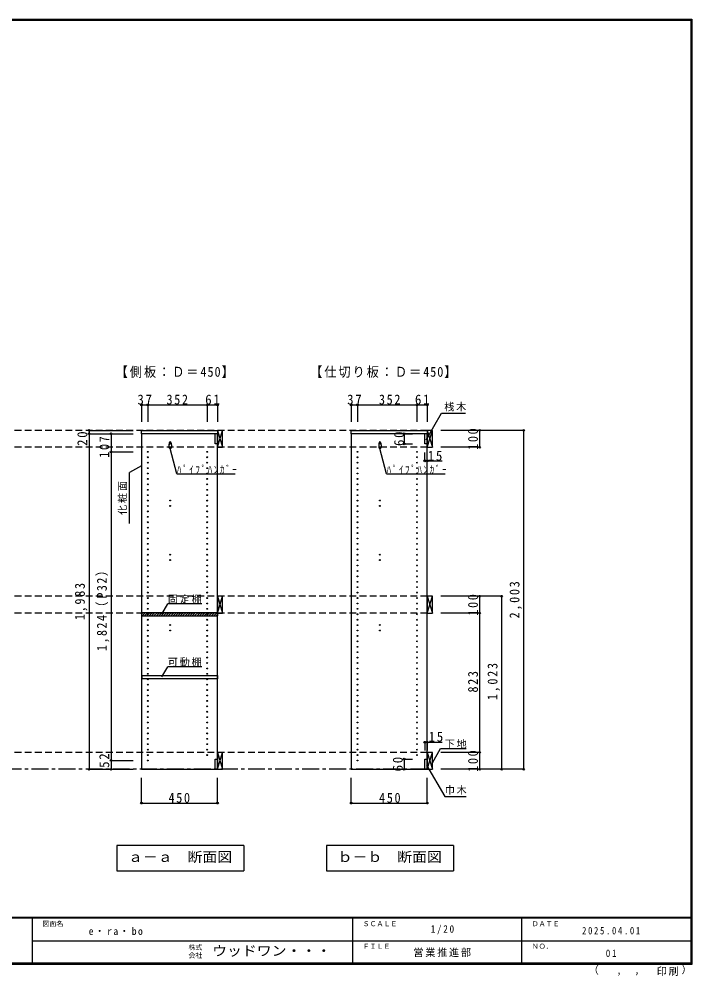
# Model space of a CAD drawing. Units: millimetres at full size, sheet at 1:20. Extents: x -3922 to 3878, y -2932 to 2722.
# Drawn here: x -100 to 3878, y -2932 to 2722 of the extents above; entities that cross this region are included whole.
import ezdxf
from ezdxf.enums import TextEntityAlignment as Align

# ---------------------------------------------------------------- set-up
doc = ezdxf.new("R2010")
doc.units = ezdxf.units.MM
doc.header["$LTSCALE"] = 20
doc.header["$PDMODE"] = 32
doc.header["$PDSIZE"] = 10
doc.linetypes.add('CHAIN1', pattern=[8, 5, -1, 1, -1])
doc.linetypes.add('DASHED2', pattern=[3, 2, -1])
for name, color, linetype in [('0-2_本体', 2, 'Continuous'), ('0-3_固定棚', 3, 'Continuous'), ('0-4_可動棚', 3, 'Continuous'), ('0-5', 4, 'Continuous'), ('0-6_ﾊﾟｲﾌﾟﾊﾝｶﾞｰ', 4, 'Continuous'), ('0-7_桟木・巾木', 2, 'Continuous'), ('0-8_引き出し', 3, 'Continuous'), ('0-A_文字', 7, 'Continuous'), ('0-B_寸法', 4, 'Continuous'), ('0-C_ハッチ', 4, 'Continuous'), ('F-1_枠', 6, 'Continuous'), ('F-A_文字', 7, 'Continuous')]:
    doc.layers.add(name, color=color, linetype=linetype)
doc.styles.add('ＭＳ ゴシック', font='')
doc.styles.get('ＭＳ ゴシック').set_extended_font_data('MS Gothic')

msp = doc.modelspace()

# ---------------------------------------------------------------- linework, layer by layer
at = {"layer": '0-2_本体'}
for p, q in [((623.47, 271.73), (623.47, 291.73)), ((623.47, 291.73), (1073.47, 291.73)), ((1073.47, 291.73), (1073.47, 271.73)), ((1863.47, 271.73), (1863.47, 291.73)), ((1863.47, 291.73), (2313.47, 291.73)), ((2313.47, 291.73), (2313.47, 271.73)), ((1073.47, 271.73), (623.47, 271.73)), ((2313.47, 271.73), (1863.47, 271.73))]:
    msp.add_line(p, q, dxfattribs=at)
at = {"layer": '0-3_固定棚', "color": 2}
for p, q in [((623.47, -785.27), (623.47, -805.27)), ((623.47, -785.27), (1073.47, -785.27)), ((1073.47, -785.27), (1073.47, -805.27)), ((623.47, -805.27), (1073.47, -805.27))]:
    msp.add_line(p, q, dxfattribs=at)
at = {"layer": '0-4_可動棚', "color": 2}
msp.add_lwpolyline([(628.47, -1156.77), (1073.47, -1156.77), (1073.47, -1176.77), (628.47, -1176.77)], close=True, dxfattribs=at)
at = {"layer": '0-5', "color": 3}
for p, q in [((623.47, 271.73), (623.47, -1711.27)), ((1073.47, 271.73), (623.47, 271.73)), ((1073.47, -1711.27), (1073.47, 271.73)), ((1863.47, 271.73), (1863.47, -1711.27)), ((2313.47, 271.73), (1863.47, 271.73)), ((2313.47, -1711.27), (2313.47, 271.73)), ((623.47, -1711.27), (1073.47, -1711.27)), ((1863.47, -1711.27), (2313.47, -1711.27))]:
    msp.add_line(p, q, dxfattribs=at)
at = {"layer": '0-5'}
for centre in [(793.47, 218.23), (793.47, 186.23), (2033.47, 218.23), (2033.47, 186.23), (660.47, 164.73), (660.47, 132.73), (1012.47, 164.73), (1012.47, 132.73), (1900.47, 164.73), (1900.47, 132.73), (2252.47, 164.73), (2252.47, 132.73), (660.47, 100.73), (660.47, 68.73), (1012.47, 100.73), (1012.47, 68.73), (1900.47, 100.73), (1900.47, 68.73), (2252.47, 100.73), (2252.47, 68.73), (660.47, 36.73), (660.47, 4.73), (1012.47, 36.73), (1012.47, 4.73), (1900.47, 36.73), (1900.47, 4.73), (2252.47, 36.73), (2252.47, 4.73), (660.47, -27.27), (1012.47, -27.27), (1900.47, -27.27), (2252.47, -27.27), (660.47, -59.27), (660.47, -91.27), (1012.47, -59.27), (1012.47, -91.27), (1900.47, -59.27), (1900.47, -91.27), (2252.47, -59.27), (2252.47, -91.27), (660.47, -123.27), (660.47, -155.27), (793.47, -122.77), (793.47, -154.77), (1012.47, -123.27), (1012.47, -155.27), (1900.47, -123.27), (1900.47, -155.27), (2033.47, -122.77), (2033.47, -154.77), (2252.47, -123.27), (2252.47, -155.27), (660.47, -187.27), (660.47, -219.27), (1012.47, -187.27), (1012.47, -219.27), (1900.47, -187.27), (1900.47, -219.27), (2252.47, -187.27), (2252.47, -219.27), (660.47, -251.27), (660.47, -283.27), (1012.47, -251.27), (1012.47, -283.27), (1900.47, -251.27), (1900.47, -283.27), (2252.47, -251.27), (2252.47, -283.27), (660.47, -315.27), (1012.47, -315.27), (1900.47, -315.27), (2252.47, -315.27), (660.47, -347.27), (660.47, -379.27), (1012.47, -347.27), (1012.47, -379.27), (1900.47, -347.27), (1900.47, -379.27), (2252.47, -347.27), (2252.47, -379.27), (660.47, -411.27), (660.47, -443.27), (793.47, -442.77), (1012.47, -411.27), (1012.47, -443.27), (1900.47, -411.27), (1900.47, -443.27), (2033.47, -442.77), (2252.47, -411.27), (2252.47, -443.27), (660.47, -475.27), (660.47, -507.27), (793.47, -474.77), (1012.47, -475.27), (1012.47, -507.27), (1900.47, -475.27), (1900.47, -507.27), (2033.47, -474.77), (2252.47, -475.27), (2252.47, -507.27), (660.47, -539.27), (1012.47, -539.27), (1900.47, -539.27), (2252.47, -539.27), (660.47, -571.27), (660.47, -603.27), (1012.47, -571.27), (1012.47, -603.27), (1900.47, -571.27), (1900.47, -603.27), (2252.47, -571.27), (2252.47, -603.27), (660.47, -635.27), (660.47, -667.27), (1012.47, -635.27), (1012.47, -667.27), (1900.47, -635.27), (1900.47, -667.27), (2252.47, -635.27), (2252.47, -667.27), (660.47, -699.27), (660.47, -731.27), (1012.47, -699.27), (1012.47, -731.27), (1900.47, -699.27), (1900.47, -731.27), (2252.47, -699.27), (2252.47, -731.27), (660.47, -763.27), (1012.47, -763.27), (1900.47, -763.27), (2252.47, -763.27), (660.47, -795.27), (660.47, -827.27), (1012.47, -795.27), (1012.47, -827.27), (1900.47, -795.27), (1900.47, -827.27), (2252.47, -795.27), (2252.47, -827.27), (660.47, -859.27), (660.47, -891.27), (793.47, -858.77), (793.47, -890.77), (1012.47, -859.27), (1012.47, -891.27), (1900.47, -859.27), (1900.47, -891.27), (2033.47, -858.77), (2033.47, -890.77), (2252.47, -859.27), (2252.47, -891.27), (660.47, -923.27), (660.47, -955.27), (1012.47, -923.27), (1012.47, -955.27), (1900.47, -923.27), (1900.47, -955.27), (2252.47, -923.27), (2252.47, -955.27), (660.47, -987.27), (660.47, -1019.27), (1012.47, -987.27), (1012.47, -1019.27), (1900.47, -987.27), (1900.47, -1019.27), (2252.47, -987.27), (2252.47, -1019.27), (660.47, -1051.27), (1012.47, -1051.27), (1900.47, -1051.27), (2252.47, -1051.27), (660.47, -1083.27), (660.47, -1115.27), (1012.47, -1083.27), (1012.47, -1115.27), (1900.47, -1083.27), (1900.47, -1115.27), (2252.47, -1083.27), (2252.47, -1115.27), (660.47, -1147.27), (660.47, -1179.27), (1012.47, -1147.27), (1012.47, -1179.27), (1900.47, -1147.27), (1900.47, -1179.27), (2252.47, -1147.27), (2252.47, -1179.27), (660.47, -1211.27), (660.47, -1243.27), (1012.47, -1211.27), (1012.47, -1243.27), (1900.47, -1211.27), (1900.47, -1243.27), (2252.47, -1211.27), (2252.47, -1243.27), (660.47, -1275.27), (1012.47, -1275.27), (1900.47, -1275.27), (2252.47, -1275.27), (660.47, -1307.27), (660.47, -1339.27), (1012.47, -1307.27), (1012.47, -1339.27), (1900.47, -1307.27), (1900.47, -1339.27), (2252.47, -1307.27), (2252.47, -1339.27), (660.47, -1371.27), (660.47, -1403.27), (1012.47, -1371.27), (1012.47, -1403.27), (1900.47, -1371.27), (1900.47, -1403.27), (2252.47, -1371.27), (2252.47, -1403.27), (660.47, -1435.27), (660.47, -1467.27), (1012.47, -1435.27), (1012.47, -1467.27), (1900.47, -1435.27), (1900.47, -1467.27), (2252.47, -1435.27), (2252.47, -1467.27), (660.47, -1499.27), (1012.47, -1499.27), (1900.47, -1499.27), (2252.47, -1499.27), (660.47, -1531.27), (660.47, -1563.27), (1012.47, -1531.27), (1012.47, -1563.27), (1900.47, -1531.27), (1900.47, -1563.27), (2252.47, -1531.27), (2252.47, -1563.27), (660.47, -1595.27), (660.47, -1627.27), (1012.47, -1595.27), (1012.47, -1627.27), (1900.47, -1595.27), (1900.47, -1627.27), (2252.47, -1595.27), (2252.47, -1627.27), (660.47, -1659.27), (1900.47, -1659.27)]:
    msp.add_circle(centre, 2.5, dxfattribs=at)
at = {"layer": '0-6_ﾊﾟｲﾌﾟﾊﾝｶﾞｰ', "color": 2}
for p, q in [((785.97, 206.23), (785.97, 191.23)), ((800.97, 206.23), (800.97, 191.23)), ((2025.97, 206.23), (2025.97, 191.23)), ((2040.97, 206.23), (2040.97, 191.23))]:
    msp.add_line(p, q, dxfattribs=at)
at = {"layer": '0-6_ﾊﾟｲﾌﾟﾊﾝｶﾞｰ', "color": 7}
for centre, radius, start, end in [((832.07, 204.72), 46.13, 162.96035, 178.115), ((793.47, 218.23), 5.5, 0, 180), ((754.86, 204.72), 46.13, 1.885, 17.03965), ((2072.07, 204.72), 46.13, 162.96035, 178.115), ((2033.47, 218.23), 5.5, 0, 180), ((1994.86, 204.72), 46.13, 1.885, 17.03965)]:
    msp.add_arc(centre, radius, start, end, dxfattribs=at)
at = {"layer": '0-6_ﾊﾟｲﾌﾟﾊﾝｶﾞｰ', "color": 2}
for centre, start, end in [((793.47, 206.23), 0, 180), ((793.47, 191.23), 180, 0), ((2033.47, 206.23), 0, 180), ((2033.47, 191.23), 180, 0)]:
    msp.add_arc(centre, 7.5, start, end, dxfattribs=at)
at = {"layer": '0-7_桟木・巾木'}
for p, q in [((1073.47, 271.73), (1058.47, 271.73)), ((1058.47, 211.73), (1058.47, 271.73)), ((1073.47, 271.73), (1073.47, 230.73)), ((2313.47, 271.73), (2298.47, 271.73)), ((2298.47, 211.73), (2298.47, 271.73)), ((2313.47, 271.73), (2313.47, 230.73)), ((1058.47, -1651.27), (1073.47, -1651.27)), ((1073.47, -1651.27), (1073.47, -1711.27)), ((2298.47, -1651.27), (2313.47, -1651.27)), ((2313.47, -1651.27), (2313.47, -1711.27))]:
    msp.add_line(p, q, dxfattribs=at)
for points in [[(1073.47, 211.73), (1061.97, 211.73), (1058.47, 211.73)], [(2313.47, 211.73), (2301.97, 211.73), (2298.47, 211.73)], [(1073.47, -1711.27), (1058.47, -1711.27), (1058.47, -1651.27)], [(2313.47, -1711.27), (2298.47, -1711.27), (2298.47, -1651.27)]]:
    msp.add_lwpolyline(points, dxfattribs=at)
at = {"layer": '0-8_引き出し'}
for p, q in [((1073.47, 291.73), (1073.47, 191.73)), ((1103.47, 291.73), (1073.47, 291.73)), ((1103.47, 191.73), (1103.47, 291.73)), ((2313.47, 291.73), (2313.47, 191.73)), ((2343.47, 291.73), (2313.47, 291.73)), ((2343.47, 191.73), (2343.47, 291.73)), ((1073.47, 191.73), (1103.47, 191.73)), ((2313.47, 191.73), (2343.47, 191.73)), ((2313.47, -688.27), (2313.47, -788.27)), ((2343.47, -688.27), (2313.47, -688.27)), ((2343.47, -788.27), (2343.47, -688.27)), ((2313.47, -788.27), (2343.47, -788.27)), ((1073.47, -1611.27), (1073.47, -1711.27)), ((1103.47, -1611.27), (1073.47, -1611.27)), ((1103.47, -1711.27), (1103.47, -1611.27)), ((2313.47, -1611.27), (2313.47, -1711.27)), ((2343.47, -1611.27), (2313.47, -1611.27)), ((2343.47, -1711.27), (2343.47, -1611.27)), ((1073.47, -1711.27), (1103.47, -1711.27)), ((2313.47, -1711.27), (2343.47, -1711.27))]:
    msp.add_line(p, q, dxfattribs=at)
at = {"layer": '0-8_引き出し', "color": 7}
for p, q in [((1073.47, 191.73), (1103.47, 291.73)), ((1073.47, 291.73), (1103.47, 191.73)), ((2313.47, 191.73), (2343.47, 291.73)), ((2313.47, 291.73), (2343.47, 191.73)), ((1073.47, -688.27), (1103.47, -788.27)), ((1073.47, -788.27), (1103.47, -688.27)), ((2313.47, -788.27), (2343.47, -688.27)), ((2313.47, -688.27), (2343.47, -788.27)), ((1073.47, -1711.27), (1103.47, -1611.27)), ((1073.47, -1611.27), (1103.47, -1711.27)), ((2313.47, -1711.27), (2343.47, -1611.27)), ((2313.47, -1611.27), (2343.47, -1711.27))]:
    msp.add_line(p, q, dxfattribs=at)
at = {"layer": '0-8_引き出し'}
msp.add_lwpolyline([(1103.47, -788.27), (1103.47, -688.27), (1073.47, -688.27), (1073.47, -788.27)], close=True, dxfattribs=at)
at = {"layer": '0-A_文字'}
for p, q in [((2306.8, 236.27), (2397.67, 393.67)), ((2397.67, 393.67), (2539.9, 393.67)), ((833.21, 35.43), (793.47, 183.73)), ((2073.21, 35.43), (2033.47, 183.73)), ((623.47, 82.66), (553.47, 42.25)), ((553.47, -257.75), (553.47, 42.25)), ((833.21, 35.43), (1178.21, 35.43)), ((2073.21, 35.43), (2418.21, 35.43)), ((744.34, -794.33), (779.36, -733.68)), ((979.36, -733.68), (779.36, -733.68)), ((744.34, -1165.83), (779.36, -1105.18)), ((979.36, -1105.18), (779.36, -1105.18)), ((2343.47, -1672.95), (2392.24, -1588.48)), ((2392.24, -1588.48), (2542.77, -1588.48)), ((1228.47, -2161.27), (1228.47, -2311.27)), ((2468.47, -2161.27), (2468.47, -2311.27)), ((478.47, -2311.27), (1228.47, -2311.27)), ((1718.47, -2311.27), (2468.47, -2311.27))]:
    msp.add_line(p, q, dxfattribs=at)
at = {"layer": '0-A_文字', "linetype": 'CHAIN1'}
msp.add_line((2313.47, -1711.27), (-2526.53, -1711.27), dxfattribs=at)
at = {"layer": '0-A_文字'}
for points in [[(2309.66, -1687.54), (2416.74, -1873.01), (2542.77, -1873.01)], [(1228.47, -2161.27), (478.47, -2161.27), (478.47, -2311.27)], [(2468.47, -2161.27), (1718.47, -2161.27), (1718.47, -2311.27)]]:
    msp.add_lwpolyline(points, dxfattribs=at)
at = {"layer": '0-B_寸法'}
for p, q in [((623.47, 442.73), (623.47, 342.73)), ((623.47, 442.73), (1073.47, 442.73)), ((660.47, 442.73), (660.47, 342.73)), ((1012.47, 442.73), (1012.47, 342.73)), ((1073.47, 442.73), (1073.47, 342.73)), ((1863.47, 442.73), (1863.47, 342.73)), ((1863.47, 442.73), (2313.47, 442.73)), ((1900.47, 442.73), (1900.47, 342.73)), ((2252.47, 442.73), (2252.47, 342.73)), ((2313.47, 442.73), (2313.47, 342.73)), ((313.47, 291.73), (313.47, 271.73)), ((313.47, 291.73), (573.47, 291.73)), ((2623.47, 291.73), (2393.47, 291.73)), ((2883.47, 291.73), (2393.47, 291.73)), ((2623.47, 191.73), (2623.47, 291.73)), ((2883.47, -1711.27), (2883.47, 291.73)), ((313.47, 271.73), (573.47, 271.73)), ((313.47, 271.73), (313.47, -1711.27)), ((443.47, 271.73), (573.47, 271.73)), ((443.47, 271.73), (443.47, 164.73)), ((2176.47, 271.73), (2176.47, 211.73)), ((2176.47, 271.73), (2226.47, 271.73)), ((2176.47, 211.73), (2226.47, 211.73)), ((2623.47, 191.73), (2393.47, 191.73)), ((443.47, 164.73), (573.47, 164.73)), ((443.47, 164.73), (443.47, -1659.27)), ((2298.47, 111.73), (2298.47, 161.73)), ((2313.47, 111.73), (2313.47, 161.73)), ((2298.47, 111.73), (2402.42, 111.73)), ((2623.47, -688.27), (2393.47, -688.27)), ((2623.47, -788.27), (2623.47, -688.27)), ((2753.47, -688.27), (2623.47, -688.27)), ((2753.47, -1711.27), (2753.47, -688.27)), ((2623.47, -788.27), (2393.47, -788.27)), ((2623.47, -1611.27), (2623.47, -788.27)), ((2298.47, -1551.27), (2298.47, -1601.27)), ((2298.47, -1551.27), (2401.93, -1551.27)), ((2313.47, -1551.27), (2313.47, -1601.27)), ((2623.47, -1611.27), (2393.47, -1611.27)), ((2623.47, -1711.27), (2623.47, -1611.27)), ((443.47, -1659.27), (573.47, -1659.27)), ((443.47, -1659.27), (443.47, -1711.27)), ((2176.47, -1651.27), (2176.47, -1711.27)), ((2176.47, -1651.27), (2226.47, -1651.27)), ((313.47, -1711.27), (573.47, -1711.27)), ((443.47, -1711.27), (573.47, -1711.27)), ((2176.47, -1711.27), (2226.47, -1711.27)), ((2623.47, -1711.27), (2393.47, -1711.27)), ((2883.47, -1711.27), (2393.47, -1711.27)), ((2753.47, -1711.27), (2623.47, -1711.27)), ((623.47, -1911.27), (623.47, -1761.27)), ((1073.47, -1911.27), (1073.47, -1761.27)), ((1863.47, -1911.27), (1863.47, -1761.27)), ((2313.47, -1911.27), (2313.47, -1761.27)), ((623.47, -1911.27), (1073.47, -1911.27)), ((1863.47, -1911.27), (2313.47, -1911.27))]:
    msp.add_line(p, q, dxfattribs=at)
at = {"layer": '0-B_寸法', "linetype": 'DASHED2'}
for p, q in [((2313.47, 291.73), (-2526.53, 291.73)), ((2313.47, 191.73), (-2526.53, 191.73)), ((2313.47, -688.27), (-2526.53, -688.27)), ((2313.47, -788.27), (-2526.53, -788.27)), ((2313.47, -1611.27), (-2526.53, -1611.27))]:
    msp.add_line(p, q, dxfattribs=at)
at = {"layer": '0-B_寸法', "color": 7}
for p in [(623.47, 442.73), (660.47, 442.73), (1012.47, 442.73), (1073.47, 442.73), (1863.47, 442.73), (1900.47, 442.73), (2252.47, 442.73), (2313.47, 442.73), (313.47, 291.73), (2623.47, 291.73), (2883.47, 291.73), (313.47, 271.73), (443.47, 271.73), (2176.47, 271.73), (443.47, 164.73), (2176.47, 211.73), (2623.47, 191.73), (2298.47, 111.73), (2313.47, 111.73), (2623.47, -688.27), (2753.47, -688.27), (2623.47, -788.27), (2298.47, -1551.27), (2313.47, -1551.27), (2623.47, -1611.27), (443.47, -1659.27), (2176.47, -1651.27), (313.47, -1711.27), (443.47, -1711.27), (2176.47, -1711.27), (2623.47, -1711.27), (2753.47, -1711.27), (2883.47, -1711.27), (623.47, -1911.27), (1073.47, -1911.27), (1863.47, -1911.27), (2313.47, -1911.27)]:
    msp.add_point(p, dxfattribs=at)
at = {"layer": '0-C_ハッチ'}
for p, q in [((623.47, -794.22), (632.42, -785.27)), ((626.56, -805.27), (646.56, -785.27)), ((640.7, -805.27), (660.7, -785.27)), ((654.84, -805.27), (674.84, -785.27)), ((668.99, -805.27), (688.99, -785.27)), ((683.13, -805.27), (703.13, -785.27)), ((697.27, -805.27), (717.27, -785.27)), ((711.41, -805.27), (731.41, -785.27)), ((725.55, -805.27), (745.55, -785.27)), ((739.7, -805.27), (759.7, -785.27)), ((753.84, -805.27), (773.84, -785.27)), ((767.98, -805.27), (787.98, -785.27)), ((782.12, -805.27), (802.12, -785.27)), ((796.26, -805.27), (816.26, -785.27)), ((810.41, -805.27), (830.41, -785.27)), ((824.55, -805.27), (844.55, -785.27)), ((838.69, -805.27), (858.69, -785.27)), ((852.83, -805.27), (872.83, -785.27)), ((866.97, -805.27), (886.97, -785.27)), ((881.12, -805.27), (901.12, -785.27)), ((895.26, -805.27), (915.26, -785.27)), ((909.4, -805.27), (929.4, -785.27)), ((923.54, -805.27), (943.54, -785.27)), ((937.69, -805.27), (957.69, -785.27)), ((951.83, -805.27), (971.83, -785.27)), ((965.97, -805.27), (985.97, -785.27)), ((980.11, -805.27), (1000.11, -785.27)), ((994.25, -805.27), (1014.25, -785.27)), ((1008.4, -805.27), (1028.4, -785.27)), ((1022.54, -805.27), (1042.54, -785.27)), ((1036.68, -805.27), (1056.68, -785.27)), ((1050.82, -805.27), (1070.82, -785.27)), ((1064.96, -805.27), (1073.47, -796.76))]:
    msp.add_line(p, q, dxfattribs=at)
at = {"layer": 'F-1_枠'}
for p, q in [((-3922.03, 2722.29), (3877.97, 2722.29)), ((-3922.03, 2718.96), (3877.97, 2718.96)), ((-3922.03, 2715.63), (3877.97, 2715.63)), ((3871.3, 2722.29), (3871.3, -2864.37)), ((3874.63, 2722.29), (3874.63, -2864.37)), ((3877.97, 2722.29), (3877.97, -2864.37)), ((3877.97, -2587.71), (-3922.03, -2587.71)), ((3877.97, -2591.04), (-3922.03, -2591.04)), ((-22.03, -2591.04), (-22.03, -2857.71)), ((1871.3, -2591.04), (1871.3, -2857.71)), ((2871.3, -2591.04), (2871.3, -2857.71)), ((-22.03, -2724.37), (3871.3, -2724.38)), ((3877.97, -2857.71), (-3922.03, -2857.71)), ((3877.97, -2861.04), (-3922.03, -2861.04)), ((3877.97, -2864.37), (-3922.03, -2864.37))]:
    msp.add_line(p, q, dxfattribs=at)

# ---------------------------------------------------------------- texts
at = {"layer": '0-A_文字', "style": 'ＭＳ ゴシック', "width": 1.1}
for s, p in [('ａ－ａ\u3000断面図', (543.47, -2276.27)), ('ｂ－ｂ\u3000断面図', (1783.47, -2276.27))]:
    msp.add_text(s, height=58.65, dxfattribs=at).set_placement(p, align=Align.BOTTOM_LEFT)
at = {"layer": '0-A_文字', "attachment_point": 7, "style": 'ＭＳ ゴシック'}
for s, insert, char_height in [('\\T1.16;\\W0.9;【側板：Ｄ＝450】', (470.97, 601.73), 58.65), ('\\T1.16;\\W0.9;【仕切り板：Ｄ＝450】', (1620.97, 601.73), 58.65), ('\\T1.17;桟木', (2413.88, 403.88), 43.99), ('\\T1.39;\\W0.85;ﾊﾟｲﾌﾟﾊﾝｶﾞｰ', (833.21, 35.43), 43.99), ('\\T1.39;\\W0.85;ﾊﾟｲﾌﾟﾊﾝｶﾞｰ', (2073.21, 35.43), 43.99), ('\\T1.17;固定棚', (779.36, -733.68), 43.99), ('\\T1.17;可動棚', (779.36, -1105.18), 43.99), ('\\T1.17;下地', (2416.74, -1588.48), 43.99), ('\\T1.17;巾木', (2416.74, -1861.06), 43.99)]:
    msp.add_mtext(s, dxfattribs=dict(at, insert=insert, char_height=char_height))
at = {"layer": '0-A_文字', "insert": (538.47, -207.75), "char_height": 43.99, "attachment_point": 7, "rotation": 90, "style": 'ＭＳ ゴシック'}
msp.add_mtext('\\T1.17;化粧面', dxfattribs=at)
at = {"layer": '0-B_寸法', "color": 7, "char_height": 58.65, "attachment_point": 7, "style": 'ＭＳ ゴシック'}
for s, insert in [('\\T1.27;\\W0.95;37', (599.47, 443.94)), ('\\T1.27;\\W0.9;352', (771.47, 443.94)), ('\\T1.27;\\W0.95;61', (1000.47, 443.94)), ('\\T1.27;\\W0.95;37', (1839.47, 443.94)), ('\\T1.27;\\W0.9;352', (2027.47, 443.94)), ('\\T1.27;\\W0.95;61', (2240.47, 443.94)), ('\\T1.27;\\W0.95;15', (2316.36, 111.73)), ('\\T1.27;\\W0.95;15', (2321.38, -1548.8)), ('\\T1.27;\\W0.9;450', (783.47, -1910.06)), ('\\T1.27;\\W0.9;450', (2028.47, -1910.06))]:
    msp.add_mtext(s, dxfattribs=dict(at, insert=insert))
at = {"layer": '0-B_寸法', "color": 7, "char_height": 58.65, "attachment_point": 7, "rotation": 90, "style": 'ＭＳ ゴシック'}
for s, insert in [('\\T1.27;\\W0.9;100', (2613.47, 176.73)), ('\\T1.27;\\W0.95;20', (303.47, 199.71)), ('\\T1.27;\\W0.9;107', (433.47, 130.15)), ('\\T1.27;\\W0.95;60', (2176.47, 199.23)), ('\\T1.23;\\W0.9;1,824（P32）', (433.47, -1012.27)), ('\\T1.28;\\W0.9;1,983', (303.47, -829.77)), ('\\T1.28;\\W0.9;2,003', (2873.47, -819.77)), ('\\T1.27;\\W0.9;100', (2613.47, -803.27)), ('\\T1.28;\\W0.9;1,023', (2743.47, -1302.77)), ('\\T1.27;\\W0.9;823', (2613.47, -1257.77)), ('\\T1.27;\\W0.95;52', (433.47, -1703)), ('\\T1.27;\\W0.9;100', (2613.47, -1726.27)), ('\\T1.27;\\W0.95;60', (2168.86, -1723.77))]:
    msp.add_mtext(s, dxfattribs=dict(at, insert=insert))
at = {"layer": 'F-A_文字', "style": 'ＭＳ ゴシック'}
for s, height, p in [('図面名', 29.33, (37.97, -2647.71)), ('ＳＣＡＬＥ', 29.33, (1931.3, -2647.71)), ('ＤＡＴＥ', 29.33, (2931.3, -2647.71)), ('株式', 29.33, (901.3, -2787.04)), ('ＦＩＬＥ', 29.33, (1931.3, -2781.04)), ('ＮＯ．', 29.33, (2931.3, -2781.04)), ('会社', 29.33, (901.3, -2835.04)), ('（', 43.99, (3267.32, -2933.25)), ('）', 43.99, (3816.9, -2930.46)), (',', 43.99, (3432.15, -2933.25)), (',', 43.99, (3538.1, -2931.39))]:
    msp.add_text(s, height=height, dxfattribs=at).set_placement(p, align=Align.BOTTOM_LEFT)
at = {"layer": 'F-A_文字', "style": 'ＭＳ ゴシック', "width": 1.1}
msp.add_text('ウッドワン・・・', height=58.65, dxfattribs=at).set_placement((1041.3, -2831.04), align=Align.BOTTOM_LEFT)
at = {"layer": 'F-A_文字', "char_height": 43.99, "attachment_point": 7, "style": 'ＭＳ ゴシック'}
for s, insert in [('\\T1.28;\\W0.95;e・ra・bo', (311.3, -2691.04)), ('\\T1.38;\\W0.9;1/20', (2333.8, -2687.71)), ('\\T1.39;\\W0.85;2025.04.01', (3228.8, -2687.71)), ('\\T1.17;営業推進部', (2231.3, -2821.04)), ('\\T1.36;\\W0.9;01', (3368.8, -2821.04)), ('\\T1.17;印刷', (3670.07, -2932.32))]:
    msp.add_mtext(s, dxfattribs=dict(at, insert=insert))

doc.saveas('drawing.dxf')
